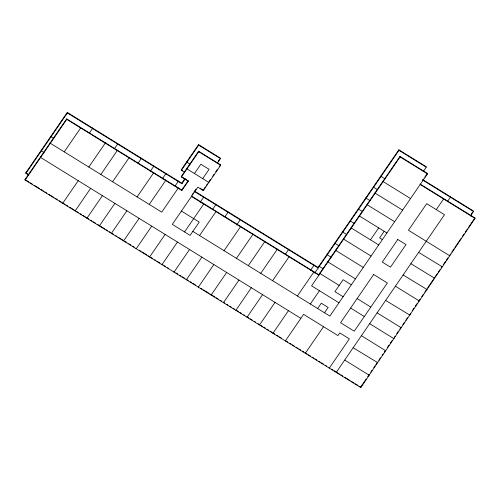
<?xml version="1.0" encoding="UTF-8"?>
<svg xmlns="http://www.w3.org/2000/svg" width="500" height="500" viewBox="0 0 500 500"><rect width="100%" height="100%" fill="white"/><g stroke="black" fill="none" stroke-linecap="round" stroke-linejoin="round"><path stroke-width="0.75" d="M471.175 214.169L472.488 212.231M470.425 216.012L473.481 211.488L473.363 210.938L422.775 179.656M468.369 227.606L474.894 217.906L475 218.394L360.794 387.581L360.688 387.1L364.031 382.15M364.306 381.744L366.125 379.05M367.756 376.631L369.05 374.706L369.156 375.194L344.688 360.069M370.744 372.194L372.013 370.294M373.719 367.788L374.988 365.887M375.838 364.644L377.531 362.119L377.644 362.619L353.15 347.744M378.806 360.25L380.494 357.731M382.188 355.238L383.031 353.975M384.3 352.106L385.569 350.213L385.675 350.719L361.413 335.712M387.287 347.681L389.006 345.138M390.294 343.231L392.013 340.681M395.031 336.219L393.837 338.625L369.669 323.681M396.763 333.65L398.494 331.087M399.787 329.162L401.087 327.244L401.194 327.731L377.113 312.844M402.8 324.706L404.513 322.175M405.794 320.269L407.506 317.738M410.513 313.319L409.75 315.056L385.644 300.413M412.244 310.756L413.969 308.156M415.275 306.269L416.994 303.656M418.3 301.781L420.019 299.188M421.744 296.675L423.462 294.131M424.756 292.225L426.469 289.644M427.75 287.787L429.5 285.15M429.862 284.656L434.506 277.762M435.15 276.781L436.019 275.494M436.194 275.275L437.463 273.394M438.194 272.275L439.994 269.631M441.231 267.769L442.1 266.481M443.369 264.65L445.462 261.544M446.3 260.306L447.962 257.775M449.65 255.338L450.519 254.019M451.831 252.113L454 248.856M454.875 247.6L460.969 238.569M462.275 236.637L464.012 234.025M465.325 232.125L467.494 228.869M28.581 174.969L25.944 173.337L25.819 172.787L67.269 112.419L181.756 183.2L181.881 183.75L185.269 178.819M25.944 173.337L67.387 112.969L67.269 112.425M360.794 387.581L25.106 180.044L25 179.556L66.662 118.869L181.762 190.044L188.144 180.725M25.106 180.044L66.769 119.356L66.662 118.869M64.25 151.881L80.675 127.956L80.569 127.469M89.412 133L92.5 128.494L92.387 127.956M78.231 180.7L62.719 203.294L62.613 202.806M88.8 167.056L105.225 143.131L105.119 142.644M114.525 148.525L117.619 144.025L117.494 143.475M90.631 188.369L75.119 210.963L75.013 210.475L69.794 207.25M100.838 174.5L117.263 150.575L117.156 150.087M102.419 195.656L86.906 218.25L86.8 217.763L88.769 218.981M112.594 181.762L129.019 157.844L128.912 157.356M138.119 163.113L141.213 158.613L141.094 158.062M99.362 225.95L114.875 203.356M150.156 171.469L153.694 166.325L153.569 165.775M111.369 233.375L126.881 210.775M137.1 196.919L153.525 172.994L153.419 172.506M162.231 178.938L165.769 173.794L165.644 173.244M139.113 218.344L123.6 240.938L123.494 240.45M149.244 204.425L165.669 180.5L165.562 180.012M184.513 172.2L181.419 170.287L181.294 169.731L198.544 144.613L220.35 158.094L220.475 158.644L217.431 163.075M181.419 170.287L198.663 145.162L198.544 144.613M66.769 119.356L181.863 190.512L188.25 181.213L181.4 176.975L181.294 176.488L198.631 151.231L220.55 164.788L220.662 165.275L203.325 190.531L197.844 187.138L172.294 224.356L190.1 235.369L199.231 222.075L181.419 211.062M175.087 185.969L178.181 181.469L178.062 180.919M181.4 176.975L198.738 151.719L198.631 151.231M151.725 226.137L136.213 248.731L136.106 248.25M181.756 183.2L184.725 178.881M194.456 173.538L200.844 164.231L209.069 169.312L202.681 178.619M192.2 194.737L193.475 192.856M194.331 191.631L196.031 189.131M165.119 234.419L149.606 257.013L148.225 255.738M218.181 161.256L219.481 159.362M203.644 189.438L205.356 186.95M206.206 185.706L207.481 183.825M209.2 181.325L210.512 179.412M212.694 176.238L214.006 174.325M215.75 171.781L217.494 169.237M219.244 166.694L220.55 164.788M200.144 202.25L203.619 197.194L203.494 196.644M177.475 242.062L161.962 264.656L161.856 264.169L163.125 264.95M184.55 231.938L203.713 204.025L203.606 203.538M212.719 209.237L215.812 204.731L215.694 204.181M189.531 249.513L174.019 272.106L173.912 271.625M199.55 235.531L215.975 211.606L215.869 211.119M224.919 216.775L228.006 212.275L227.887 211.725M201.887 257.15L186.375 279.744L186.269 279.256L188.256 280.487M236.675 224.963L240.206 219.812L240.087 219.262M213.837 264.544L198.325 287.137L198.219 286.65M224.069 250.688L240.5 226.762L240.387 226.275M226.644 272.462L211.131 295.056L211.025 294.569M236.462 258.35L252.887 234.425L252.781 233.938M248.3 265.669L264.725 241.744L264.619 241.256M238.962 280.075L223.45 302.669L223.344 302.181L224.644 302.987M260.738 273.356L277.162 249.431L277.056 248.944M235.831 310.325L251.344 287.731M285.4 254.169L288.494 249.669L288.375 249.119M262.55 294.656L247.037 317.25L246.931 316.762M272.613 280.7L289.037 256.775L288.931 256.288M259.519 324.969L275.038 302.375M310.394 270.538L313.931 265.394L313.806 264.844M297.375 296.006L313.8 272.081L313.688 271.594M288.456 310.675L272.944 333.269L272.838 332.781L274.794 333.994M193.988 191.238L318.175 268.019L318.056 267.469L398.844 149.8L426.106 166.65L426.225 167.2L423.231 171.556M314.756 273L398.963 150.35L398.844 149.8M318.769 274.738L191.35 195.956L191.456 196.444L318.875 275.225L318.769 274.738L399.988 156.444L427.388 173.394L427.494 173.875L329.856 316.087L192.838 231.381M399.988 156.456L400.094 156.931L311.575 285.856L338.981 302.8M310.325 304.019L319.45 290.725M285.344 340.938L303.594 314.356L337.944 335.594L339.769 332.931L349.363 338.862L329.288 368.106L329.181 367.619M317.638 308.538L321.287 303.219L328.137 307.456L324.487 312.769M370.481 239.862L378.694 227.9M384.175 231.287L379.613 237.931L382.35 239.625M422.663 180.275L423.525 179.019M424.812 177.15L427.388 173.388M323.537 326.681L305.287 353.263L305.175 352.775L307.125 353.981M436.281 209.6L443.587 198.969L443.475 198.481M447.844 200.963L450.406 197.219L450.288 196.669M403.106 274.981L427.006 289.494L426.894 289.006M410.863 263.681L434.606 278.231L434.506 277.775M398.963 150.35L426.225 167.2M400.094 156.931L427.494 173.875M422.894 180.206L473.481 211.488M420.087 184.019L474.9 217.938M420.194 184.506L475 218.394M384.963 178.825L381.062 176.419L380.944 175.869M410.55 198.55L383.15 181.612L383.044 181.131M377.506 189.681L373.612 187.275L373.494 186.725M402.6 210.138L375.194 193.194L375.094 192.738M370 200.619L366.106 198.206L365.981 197.656M394.644 221.725L367.244 204.781L367.137 204.325M449.75 255.794L408.444 230.256L426.694 203.675L444.506 214.688L336.225 372.394L336.125 371.912M362.494 211.55L358.6 209.144L358.475 208.594M418.619 252.387L442.156 266.719M386.912 232.981L359.513 216.038L359.406 215.55M354.356 223.475L350.425 221.044L350.306 220.494M378.7 244.944L351.3 228L351.194 227.512M346.712 234.531L342.819 232.125L342.7 231.575M198.663 145.162L220.475 158.644M371.056 256.081L343.65 239.144L343.544 238.656M198.738 151.719L220.662 165.275M338.963 245.825L335.069 243.419L334.95 242.862M395.406 286.2L419.269 300.956M363.263 267.431L335.856 250.487L335.75 250.006M190.05 164.169L186.938 162.244L186.819 161.694M331.144 257.213L327.25 254.8L327.131 254.25M181.294 169.731L182.537 170.5M355.4 278.881L328 261.938L327.894 261.45M181.294 176.488L186.9 179.975M200.169 188.156L203.325 190.531M351.35 284.781L343.125 279.7L334.913 291.663L343.137 296.744M323.25 268.819L319.306 266.375L319.181 265.825M194.506 191.088L318.056 267.469M67.387 112.969L181.881 183.75M339.194 285.431L320.012 273.575L319.906 273.087M357.113 298.606L370.812 307.081M350.625 308.05L364.331 316.525M53.637 138.369L51.05 136.769L50.931 136.225M44.013 152.487L41.375 150.856L41.25 150.306M300.856 318.344L40.619 157.45L40.512 156.962M25.819 172.787L27.8 174.006M25 179.556L28.956 182M30.281 182.819L32.256 184.044M34.237 185.269L39.519 188.531M40.838 189.344L43.475 190.975M44.794 191.794L46.775 193.019M48.756 194.244L54.031 197.506M55.356 198.319L57.331 199.544M59.312 200.769L61.294 201.994M63.263 203.212L64.569 204.019M65.875 204.825L67.831 206.038M76.325 211.287L78.288 212.5M80.25 213.713L81.562 214.525M82.869 215.331L85.494 216.956M90.731 220.194L92.044 221.006M93.356 221.819L95.325 223.031M97.287 224.25L99.256 225.463M99.887 225.856L104.944 228.981M106.206 229.762L107.469 230.544M109.362 231.713L110.625 232.494M111.9 233.281L113.837 234.475M115.769 235.669L117.056 236.469M118.344 237.262L122.85 240.05M124.819 241.269L126.812 242.5M128.806 243.731L130.794 244.963M132.787 246.194L134.113 247.019M139.294 250.219L140.569 251.006M141.844 251.794L146.95 254.95M150.8 257.331L152.75 258.538M154.7 259.744L156.006 260.55M157.306 261.35L159.906 262.962M164.394 265.738L165.662 266.525M167.569 267.7L168.837 268.481M175.863 272.825L177.812 274.031M179.762 275.238L181.062 276.044M182.362 276.85L184.969 278.456M190.25 281.725L191.581 282.544M192.906 283.363L195.562 285.006M200.781 288.231L202.062 289.025M203.344 289.819L208.463 292.981M209.744 293.775L214.919 296.975M216.213 297.775L218.156 298.975M220.1 300.175L221.4 300.981M226.6 304.194L227.906 305M229.856 306.212L231.163 307.019M233.119 308.225L234.419 309.031M236.381 310.244L238.363 311.469M239.675 312.281L241.656 313.506M243.631 314.725L244.95 315.544M247.587 317.169L248.9 317.981M250.212 318.794L252.188 320.012M254.156 321.231L255.469 322.044M258.1 323.669L259.413 324.481M260.694 325.275L262.613 326.463M263.888 327.25L265.169 328.038M267.087 329.225L268.363 330.019M270.281 331.2L271.562 331.994M276.756 335.206L278.056 336.012M279.363 336.819L281.325 338.025M285.881 340.844L287.812 342.038M289.744 343.231L291.025 344.031M292.312 344.825L294.244 346.019M296.175 347.212L297.456 348.006M298.744 348.8L300.675 349.994M302.606 351.188L303.894 351.981M308.419 354.781L310.369 355.988M312.312 357.188L313.612 357.994M314.906 358.794L316.856 359.994M318.8 361.2L320.1 362M321.394 362.806L323.344 364.006M325.288 365.213L326.587 366.012M331.706 369.175L332.969 369.975M334.225 370.737L335.494 371.538M336.781 372.319L339.444 373.969M340.769 374.781L342.762 376.019M344.75 377.244L350.062 380.538M351.388 381.35L354.05 383M355.375 383.812L358.031 385.462M359.356 386.275L360.688 387.1M208.762 181.956L208.869 182.444L186.95 168.894L186.844 168.406M188.15 180.744L188.25 181.213M181.756 190.025L181.863 190.512M178.038 187.731L178.144 188.219L161.719 212.138L50.344 143.281L50.237 142.794M373.663 274.506L340.562 322.713L354.263 331.181L387.362 282.975L373.663 274.506M397.775 239.5L382.262 262.094L390.481 267.175L405.994 244.581L397.775 239.5"/></g></svg>
